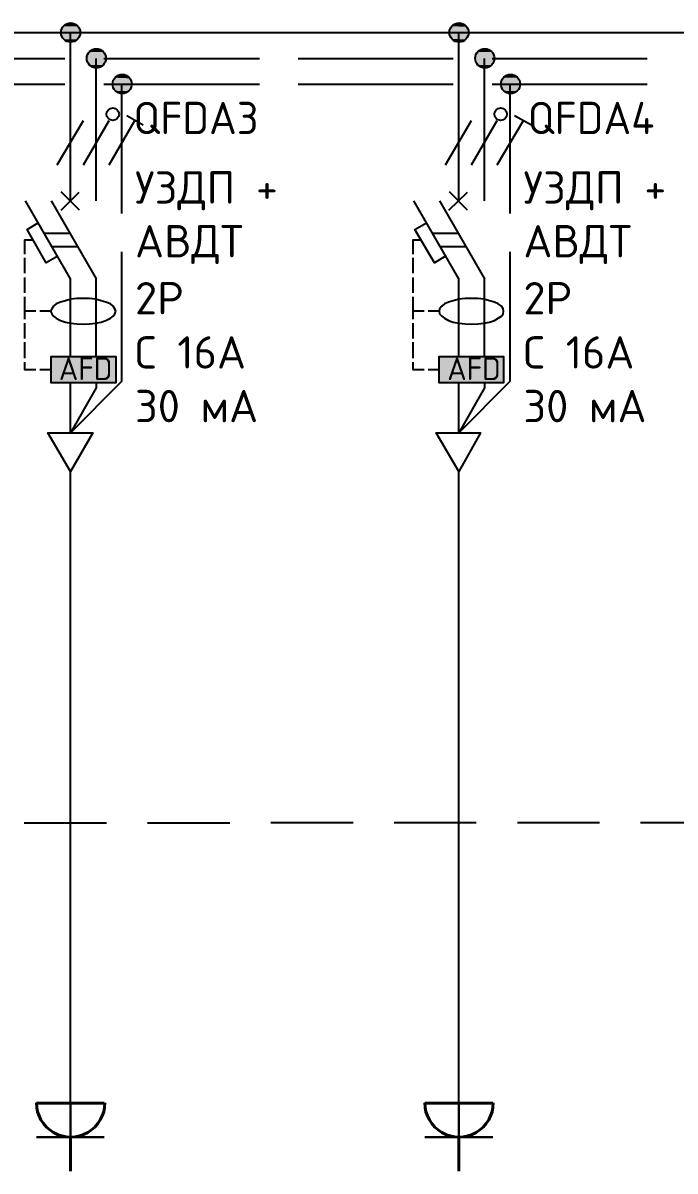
# Model space of a CAD drawing. Header units: millimetres. Extents: x -32 to 417638015, y -35 to 175284279.
# Drawn here: x 416753085 to 416758124, y 175224399 to 175233273 of the extents above; entities that cross this region are included whole.
import ezdxf

# ---------------------------------------------------------------- set-up
doc = ezdxf.new("R2010")
doc.units = ezdxf.units.MM
for name, color, linetype in [('PDF _0', 7, 'Continuous'), ('PDF _4_Однолинейная схема', 7, 'Continuous'), ('PDF _A-HATCH-WALL', 5, 'Continuous'), ('PDF _Текст', 7, 'Continuous'), ('PDF _ЭОМ_Розетки быт', 5, 'Continuous')]:
    doc.layers.add(name, color=color, linetype=linetype)
doc.styles.add('PDF GOST Common', font='GOST_Common.ttf')
doc.styles.add('PDF ISOCPEUR', font='isocpeur.ttf')

msp = doc.modelspace()

# ---------------------------------------------------------------- linework, layer by layer
at = {"layer": 'PDF _0', "lineweight": 25}
for points in [[(416753451.1, 175231896.8), (416753451.1, 175233196.3)], [(416756452.6, 175231896.8), (416756452.6, 175233196.3)], [(416753650.1, 175231896.8), (416753650.1, 175232997.4)], [(416756651.5, 175231896.8), (416756651.5, 175232997.4)], [(416753849.1, 175231799.4), (416753849.1, 175232798.4)], [(416756850.5, 175231799.4), (416756850.5, 175232798.4)], [(416753451.1, 175230694.5), (416753451.1, 175231295.6), (416753104, 175231896.7)], [(416753303, 175231896.8), (416753650.1, 175231295.6)], [(416753523.1, 175231824.8), (416753379.2, 175231968.7)], [(416753379.2, 175231824.8), (416753518.8, 175231964.5)], [(416756452.6, 175230694.5), (416756452.6, 175231295.6), (416756105.4, 175231896.7)], [(416756304.4, 175231896.8), (416756651.5, 175231295.6)], [(416756376.4, 175231824.8), (416756520.3, 175231964.5)], [(416756520.3, 175231824.8), (416756380.6, 175231968.7)], [(416753353.8, 175231469.2), (416753264.9, 175231418.4), (416753116.7, 175231676.6), (416753201.4, 175231727.4)], [(416756351, 175231469.2), (416756266.3, 175231418.4), (416756113.9, 175231676.6), (416756202.8, 175231727.4)], [(416753247.9, 175231647), (416753446.9, 175231647)], [(416756249.4, 175231647), (416756448.3, 175231647)], [(416753307.2, 175231545.4), (416753506.1, 175231545.4)], [(416756304.4, 175231545.4), (416756507.6, 175231545.4)], [(416753451.1, 175230106), (416753849, 175230504), (416753849, 175231503)], [(416756452.6, 175230106), (416756850.5, 175230504), (416756850.5, 175231503)], [(416753650.1, 175230694.5), (416753650.1, 175231295.6)], [(416756651.5, 175230694.5), (416756651.5, 175231295.6)], [(416753650.1, 175230499.7), (416753650.1, 175230453.2), (416753451.1, 175230106), (416753451.1, 175230491.3)], [(416756651.5, 175230499.7), (416756651.5, 175230453.2), (416756452.6, 175230106), (416756452.6, 175230491.3)], [(416753451.1, 175224924.4), (416753451.1, 175229813.7)], [(416756452.6, 175224924.4), (416756452.6, 175229813.7)], [(416755635.5, 175227091.9), (416755000.6, 175227091.9)], [(416756588, 175227091.9), (416755953.1, 175227091.9)], [(416757540.5, 175227091.9), (416756905.6, 175227091.9)], [(416758493.1, 175227091.9), (416757858.1, 175227091.9)], [(416753730.5, 175227087.7), (416753095.5, 175227087.7)], [(416754683, 175227087.7), (416754048, 175227087.7)]]:
    msp.add_lwpolyline(points, dxfattribs=at)
at = {"layer": 'PDF _0', "color": 1, "lineweight": 25}
for points in [[(416753349.5, 175232176.2), (416753552.7, 175232519)], [(416753552.7, 175232176.2), (416753751.7, 175232519)], [(416753751.7, 175232176.2), (416753950.6, 175232519)], [(416753887.2, 175232557.2), (416754014.2, 175232485.2)], [(416756351, 175232176.2), (416756549.9, 175232519)], [(416756549.9, 175232176.2), (416756748.9, 175232519)], [(416756748.9, 175232176.2), (416756952.1, 175232519)], [(416756884.4, 175232557.2), (416757015.6, 175232485.2)], [(416753099.7, 175231486.1), (416753099.7, 175231596.2), (416753163.2, 175231596.2)], [(416756101.2, 175231486.1), (416756101.2, 175231596.2), (416756160.5, 175231596.2)], [(416753099.7, 175231338), (416753099.7, 175231456.5)], [(416756101.2, 175231338), (416756101.2, 175231456.5)], [(416753099.7, 175231185.6), (416753099.7, 175231304.1)], [(416756101.2, 175231185.6), (416756101.2, 175231304.1)], [(416753184.4, 175231045.9), (416753099.8, 175231045.9), (416753099.8, 175231155.9)], [(416756185.9, 175231045.9), (416756101.2, 175231045.9), (416756101.2, 175231155.9)], [(416753099.7, 175230982.4), (416753099.7, 175231045.9)], [(416753298.7, 175231045.9), (416753214.1, 175231045.9)], [(416756101.2, 175230982.4), (416756101.2, 175231045.9)], [(416756300.2, 175231045.9), (416756215.5, 175231045.9)], [(416753099.7, 175230834.2), (416753099.7, 175230952.7)], [(416756101.2, 175230834.2), (416756101.2, 175230952.7)], [(416753099.7, 175230681.8), (416753099.7, 175230804.5)], [(416756101.2, 175230681.8), (416756101.2, 175230804.5)], [(416753184.4, 175230592.9), (416753099.8, 175230592.9), (416753099.8, 175230652.1)], [(416756185.9, 175230592.9), (416756101.2, 175230592.9), (416756101.2, 175230652.1)], [(416753298.7, 175230592.9), (416753214.1, 175230592.9)], [(416756300.2, 175230592.9), (416756215.5, 175230592.9)]]:
    msp.add_lwpolyline(points, dxfattribs=at)
at = {"layer": 'PDF _0', "lineweight": 25}
for points in [[(416753802.5, 175231045.9), (416753794, 175231062.8), (416753781.3, 175231084), (416753760.2, 175231100.9), (416753726.3, 175231113.6), (416753688.2, 175231126.3), (416753645.9, 175231139), (416753599.3, 175231143.2), (416753552.7, 175231143.2), (416753501.9, 175231143.2), (416753455.4, 175231139), (416753413, 175231126.3), (416753374.9, 175231113.6), (416753341.1, 175231100.9), (416753319.9, 175231084), (416753307.2, 175231062.8), (416753298.7, 175231045.9), (416753307.2, 175231024.7), (416753319.9, 175231007.8), (416753341.1, 175230990.8), (416753374.9, 175230973.9), (416753413, 175230961.2), (416753455.4, 175230952.7), (416753501.9, 175230948.5), (416753552.7, 175230944.3), (416753599.3, 175230948.5), (416753645.9, 175230952.7), (416753688.2, 175230961.2), (416753726.3, 175230973.9), (416753760.2, 175230990.8), (416753781.3, 175231007.8), (416753794, 175231024.7)], [(416756799.7, 175231045.9), (416756795.5, 175231062.8), (416756782.8, 175231084), (416756757.4, 175231100.9), (416756727.7, 175231113.6), (416756689.6, 175231126.3), (416756647.3, 175231139), (416756600.7, 175231143.2), (416756549.9, 175231143.2), (416756503.4, 175231143.2), (416756456.8, 175231139), (416756410.3, 175231126.3), (416756372.2, 175231113.6), (416756342.5, 175231100.9), (416756321.4, 175231084), (416756304.4, 175231062.8), (416756300.2, 175231045.9), (416756304.4, 175231024.7), (416756321.4, 175231007.8), (416756342.5, 175230990.8), (416756372.2, 175230973.9), (416756410.3, 175230961.2), (416756456.8, 175230952.7), (416756503.4, 175230948.5), (416756549.9, 175230944.3), (416756600.7, 175230948.5), (416756647.3, 175230952.7), (416756689.6, 175230961.2), (416756727.7, 175230973.9), (416756757.4, 175230990.8), (416756782.8, 175231007.8), (416756795.5, 175231024.7)], [(416753303, 175230694.5), (416753802.5, 175230694.5), (416753802.5, 175230491.3), (416753303, 175230491.3)], [(416753802.5, 175230491.3), (416753303, 175230491.3), (416753303, 175230694.5), (416753802.5, 175230694.5)], [(416756300.2, 175230694.5), (416756799.7, 175230694.5), (416756799.7, 175230491.3), (416756300.2, 175230491.3)], [(416756799.7, 175230491.3), (416756300.2, 175230491.3), (416756300.2, 175230694.5), (416756799.7, 175230694.5)], [(416753451.1, 175229805.5), (416753277.6, 175230106), (416753624.7, 175230106)], [(416756452.6, 175229805.5), (416756279, 175230106), (416756621.9, 175230106)]]:
    msp.add_lwpolyline(points, close=True, dxfattribs=at)
at = {"layer": 'PDF _0', "color": 7, "lineweight": 0, "true_color": 0xffffff}
for points in [[(416753303, 175230694.5), (416753802.5, 175230694.5)], [(416756300.2, 175230694.5), (416756799.7, 175230694.5)]]:
    msp.add_lwpolyline(points, dxfattribs=at)
at = {"layer": 'PDF _0', "lineweight": 25}
for centre in [(416753453.2, 175233198.5), (416756454.7, 175233198.5), (416753652.2, 175232999.6), (416756653.7, 175232999.6), (416753851.2, 175232800.6), (416756852.6, 175232800.6)]:
    msp.add_circle(centre, 74.1, dxfattribs=at)
at = {"layer": 'PDF _0', "color": 1, "lineweight": 25}
for centre in [(416753779.2, 175232567.7), (416756776.4, 175232567.7)]:
    msp.add_circle(centre, 48.7, dxfattribs=at)
at = {"layer": 'PDF _0', "transparency": 33554559}
for points in [[(416753383.4, 175233226), (416753523.1, 175233217.6), (416753379.2, 175233217.6)], [(416753523.1, 175233217.6), (416753379.2, 175233217.6), (416753523.1, 175233213.3)], [(416753379.2, 175233217.6), (416753523.1, 175233213.3), (416753379.2, 175233213.3)], [(416753387.6, 175233238.7), (416753518.9, 175233230.3), (416753383.4, 175233230.3)], [(416753518.9, 175233230.3), (416753383.4, 175233230.3), (416753518.9, 175233226)], [(416753383.4, 175233230.3), (416753518.9, 175233226), (416753383.4, 175233226)], [(416753518.9, 175233226), (416753383.4, 175233226), (416753523.1, 175233217.6)], [(416753391.9, 175233243), (416753514.6, 175233238.7), (416753387.6, 175233238.7)], [(416753514.6, 175233238.7), (416753387.6, 175233238.7), (416753518.9, 175233230.3)], [(416753396.1, 175233247.2), (416753510.4, 175233243), (416753391.9, 175233243)], [(416753510.4, 175233243), (416753391.9, 175233243), (416753514.6, 175233238.7)], [(416753400.3, 175233255.7), (416753506.2, 175233247.2), (416753396.1, 175233247.2)], [(416753506.2, 175233247.2), (416753396.1, 175233247.2), (416753510.4, 175233243)], [(416753408.8, 175233259.9), (416753497.7, 175233255.7), (416753400.3, 175233255.7)], [(416753497.7, 175233255.7), (416753400.3, 175233255.7), (416753506.2, 175233247.2)], [(416753413, 175233264.1), (416753493.5, 175233259.9), (416753408.8, 175233259.9)], [(416753493.5, 175233259.9), (416753408.8, 175233259.9), (416753497.7, 175233255.7)], [(416753421.5, 175233264.1), (416753489.2, 175233264.1), (416753413, 175233264.1)], [(416753489.2, 175233264.1), (416753413, 175233264.1), (416753493.5, 175233259.9)], [(416753425.7, 175233268.4), (416753480.8, 175233264.1), (416753421.5, 175233264.1)], [(416753480.8, 175233264.1), (416753421.5, 175233264.1), (416753489.2, 175233264.1)], [(416753434.2, 175233268.4), (416753472.3, 175233268.4), (416753425.7, 175233268.4)], [(416753472.3, 175233268.4), (416753425.7, 175233268.4), (416753480.8, 175233264.1)], [(416753438.4, 175233272.6), (416753468.1, 175233268.4), (416753434.2, 175233268.4)], [(416753468.1, 175233268.4), (416753434.2, 175233268.4), (416753472.3, 175233268.4)], [(416753455.4, 175233272.6), (416753459.6, 175233272.6), (416753438.4, 175233272.6)], [(416753459.6, 175233272.6), (416753438.4, 175233272.6), (416753468.1, 175233268.4)], [(416756380.6, 175233217.6), (416756524.5, 175233213.3), (416756376.4, 175233213.3)], [(416756384.8, 175233230.3), (416756520.3, 175233226), (416756380.6, 175233226)], [(416756520.3, 175233226), (416756380.6, 175233226), (416756520.3, 175233217.6)], [(416756380.6, 175233226), (416756520.3, 175233217.6), (416756380.6, 175233217.6)], [(416756520.3, 175233217.6), (416756380.6, 175233217.6), (416756524.5, 175233213.3)], [(416756389.1, 175233238.7), (416756516.1, 175233230.3), (416756384.8, 175233230.3)], [(416756516.1, 175233230.3), (416756384.8, 175233230.3), (416756520.3, 175233226)], [(416756393.3, 175233243), (416756511.8, 175233238.7), (416756389.1, 175233238.7)], [(416756511.8, 175233238.7), (416756389.1, 175233238.7), (416756516.1, 175233230.3)], [(416756397.5, 175233247.2), (416756507.6, 175233243), (416756393.3, 175233243)], [(416756507.6, 175233243), (416756393.3, 175233243), (416756511.8, 175233238.7)], [(416756401.8, 175233255.7), (416756503.4, 175233247.2), (416756397.5, 175233247.2)], [(416756503.4, 175233247.2), (416756397.5, 175233247.2), (416756507.6, 175233243)], [(416756406, 175233259.9), (416756499.1, 175233255.7), (416756401.8, 175233255.7)], [(416756499.1, 175233255.7), (416756401.8, 175233255.7), (416756503.4, 175233247.2)], [(416756414.5, 175233264.1), (416756494.9, 175233259.9), (416756406, 175233259.9)], [(416756494.9, 175233259.9), (416756406, 175233259.9), (416756499.1, 175233255.7)], [(416756418.7, 175233264.1), (416756486.4, 175233264.1), (416756414.5, 175233264.1)], [(416756486.4, 175233264.1), (416756414.5, 175233264.1), (416756494.9, 175233259.9)], [(416756427.2, 175233268.4), (416756482.2, 175233264.1), (416756418.7, 175233264.1)], [(416756482.2, 175233264.1), (416756418.7, 175233264.1), (416756486.4, 175233264.1)], [(416756435.6, 175233268.4), (416756473.7, 175233268.4), (416756427.2, 175233268.4)], [(416756473.7, 175233268.4), (416756427.2, 175233268.4), (416756482.2, 175233264.1)], [(416756439.9, 175233272.6), (416756469.5, 175233268.4), (416756435.6, 175233268.4)], [(416756469.5, 175233268.4), (416756435.6, 175233268.4), (416756473.7, 175233268.4)], [(416756452.6, 175233272.6), (416756461, 175233272.6), (416756439.9, 175233272.6)], [(416756461, 175233272.6), (416756439.9, 175233272.6), (416756469.5, 175233268.4)], [(416753379.2, 175233213.3), (416753523.1, 175233204.9), (416753374.9, 175233204.9)], [(416753523.1, 175233204.9), (416753374.9, 175233204.9), (416753527.3, 175233196.4)], [(416753374.9, 175233204.9), (416753527.3, 175233196.4), (416753374.9, 175233196.4)], [(416753527.3, 175233196.4), (416753374.9, 175233196.4), (416753523.1, 175233192.2)], [(416753374.9, 175233196.4), (416753523.1, 175233192.2), (416753374.9, 175233192.2)], [(416753523.1, 175233192.2), (416753374.9, 175233192.2), (416753523.1, 175233183.7)], [(416753374.9, 175233192.2), (416753523.1, 175233183.7), (416753379.2, 175233183.7)], [(416753523.1, 175233213.3), (416753379.2, 175233213.3), (416753523.1, 175233204.9)], [(416753523.1, 175233183.7), (416753379.2, 175233183.7), (416753523.1, 175233175.2)], [(416753379.2, 175233183.7), (416753523.1, 175233175.2), (416753379.2, 175233175.2)], [(416753523.1, 175233175.2), (416753379.2, 175233175.2), (416753518.9, 175233171)], [(416753379.2, 175233175.2), (416753518.9, 175233171), (416753383.4, 175233171)], [(416753518.9, 175233171), (416753383.4, 175233171), (416753518.9, 175233162.5)], [(416753383.4, 175233171), (416753518.9, 175233162.5), (416753383.4, 175233162.5)], [(416753518.9, 175233162.5), (416753383.4, 175233162.5), (416753514.6, 175233158.3)], [(416753383.4, 175233162.5), (416753514.6, 175233158.3), (416753387.6, 175233158.3)], [(416753514.6, 175233158.3), (416753387.6, 175233158.3), (416753510.4, 175233149.8)], [(416753387.6, 175233158.3), (416753510.4, 175233149.8), (416753391.9, 175233149.8)], [(416753510.4, 175233149.8), (416753391.9, 175233149.8), (416753506.2, 175233145.6)], [(416753391.9, 175233149.8), (416753506.2, 175233145.6), (416753396.1, 175233145.6)], [(416753506.2, 175233145.6), (416753396.1, 175233145.6), (416753497.7, 175233141.4)], [(416753396.1, 175233145.6), (416753497.7, 175233141.4), (416753400.3, 175233141.4)], [(416753497.7, 175233141.4), (416753400.3, 175233141.4), (416753493.5, 175233137.1)], [(416753400.3, 175233141.4), (416753493.5, 175233137.1), (416753408.8, 175233137.1)], [(416753493.5, 175233137.1), (416753408.8, 175233137.1), (416753489.2, 175233132.9)], [(416753408.8, 175233137.1), (416753489.2, 175233132.9), (416753413, 175233132.9)], [(416753489.2, 175233132.9), (416753413, 175233132.9), (416753480.8, 175233128.7)], [(416753413, 175233132.9), (416753480.8, 175233128.7), (416753421.5, 175233128.7)], [(416753480.8, 175233128.7), (416753421.5, 175233128.7), (416753472.3, 175233128.7)], [(416753421.5, 175233128.7), (416753472.3, 175233128.7), (416753425.7, 175233128.7)], [(416753472.3, 175233128.7), (416753425.7, 175233128.7), (416753468.1, 175233124.4)], [(416753425.7, 175233128.7), (416753468.1, 175233124.4), (416753434.2, 175233124.4)], [(416756524.5, 175233213.3), (416756376.4, 175233213.3), (416756524.5, 175233204.9)], [(416756376.4, 175233213.3), (416756524.5, 175233204.9), (416756376.4, 175233204.9)], [(416756524.5, 175233204.9), (416756376.4, 175233204.9), (416756524.5, 175233196.4)], [(416756376.4, 175233204.9), (416756524.5, 175233196.4), (416756376.4, 175233196.4)], [(416756524.5, 175233196.4), (416756376.4, 175233196.4), (416756524.5, 175233192.2)], [(416756376.4, 175233196.4), (416756524.5, 175233192.2), (416756376.4, 175233192.2)], [(416756524.5, 175233192.2), (416756376.4, 175233192.2), (416756524.5, 175233183.7)], [(416756376.4, 175233192.2), (416756524.5, 175233183.7), (416756376.4, 175233183.7)], [(416756524.5, 175233183.7), (416756376.4, 175233183.7), (416756520.3, 175233175.2)], [(416756376.4, 175233183.7), (416756520.3, 175233175.2), (416756380.6, 175233175.2)], [(416756520.3, 175233175.2), (416756380.6, 175233175.2), (416756520.3, 175233171)], [(416756380.6, 175233175.2), (416756520.3, 175233171), (416756380.6, 175233171)], [(416756520.3, 175233171), (416756380.6, 175233171), (416756516.1, 175233162.5)], [(416756380.6, 175233171), (416756516.1, 175233162.5), (416756384.8, 175233162.5)], [(416756516.1, 175233162.5), (416756384.8, 175233162.5), (416756511.8, 175233158.3)], [(416756384.8, 175233162.5), (416756511.8, 175233158.3), (416756389.1, 175233158.3)], [(416756511.8, 175233158.3), (416756389.1, 175233158.3), (416756507.6, 175233149.8)], [(416756389.1, 175233158.3), (416756507.6, 175233149.8), (416756393.3, 175233149.8)], [(416756507.6, 175233149.8), (416756393.3, 175233149.8), (416756503.4, 175233145.6)], [(416756393.3, 175233149.8), (416756503.4, 175233145.6), (416756397.5, 175233145.6)], [(416756503.4, 175233145.6), (416756397.5, 175233145.6), (416756499.1, 175233141.4)], [(416756397.5, 175233145.6), (416756499.1, 175233141.4), (416756401.8, 175233141.4)], [(416756499.1, 175233141.4), (416756401.8, 175233141.4), (416756494.9, 175233137.1)], [(416756401.8, 175233141.4), (416756494.9, 175233137.1), (416756406, 175233137.1)], [(416756494.9, 175233137.1), (416756406, 175233137.1), (416756486.4, 175233132.9)], [(416756406, 175233137.1), (416756486.4, 175233132.9), (416756414.5, 175233132.9)], [(416756486.4, 175233132.9), (416756414.5, 175233132.9), (416756482.2, 175233128.7)], [(416756414.5, 175233132.9), (416756482.2, 175233128.7), (416756418.7, 175233128.7)], [(416756482.2, 175233128.7), (416756418.7, 175233128.7), (416756473.7, 175233128.7)], [(416756418.7, 175233128.7), (416756473.7, 175233128.7), (416756427.2, 175233128.7)], [(416756473.7, 175233128.7), (416756427.2, 175233128.7), (416756469.5, 175233124.4)], [(416756427.2, 175233128.7), (416756469.5, 175233124.4), (416756435.6, 175233124.4)], [(416753434.2, 175233124.4), (416753438.4, 175233124.4), (416753459.6, 175233124.4)], [(416753434.2, 175233124.4), (416753468.1, 175233124.4), (416753459.6, 175233124.4)], [(416753438.4, 175233124.4), (416753459.6, 175233124.4), (416753455.4, 175233124.4)], [(416756435.6, 175233124.4), (416756439.9, 175233124.4), (416756461, 175233124.4)], [(416756435.6, 175233124.4), (416756469.5, 175233124.4), (416756461, 175233124.4)], [(416756439.9, 175233124.4), (416756461, 175233124.4), (416756452.6, 175233124.4)]]:
    msp.add_solid(points, dxfattribs=at)
at = {"layer": 'PDF _0', "color": 7, "true_color": 0xffffff, "transparency": 33554559}
for points in [[(416753303, 175230491.3), (416753802.5, 175230491.3), (416753303, 175230694.5)], [(416753802.5, 175230491.3), (416753303, 175230694.5), (416753802.5, 175230694.5)], [(416756300.2, 175230491.3), (416756799.7, 175230491.3), (416756300.2, 175230694.5)], [(416756799.7, 175230491.3), (416756300.2, 175230694.5), (416756799.7, 175230694.5)]]:
    msp.add_solid(points, dxfattribs=at)
at = {"layer": 'PDF _4_Однолинейная схема', "lineweight": 25}
for points in [[(416769995.1, 175233196.4), (416746124.1, 175233196.4)], [(416752210.7, 175232997.4), (416753408.7, 175232997.4)], [(416753709.4, 175232997.4), (416754911.6, 175232997.4)], [(416755212.2, 175232997.4), (416756410.2, 175232997.4)], [(416756710.8, 175232997.4), (416757908.8, 175232997.4)], [(416752210.7, 175232798.5), (416753408.7, 175232798.5)], [(416753709.4, 175232798.5), (416754911.6, 175232798.5)], [(416755212.2, 175232798.5), (416756410.2, 175232798.5)], [(416756710.8, 175232798.5), (416757908.8, 175232798.5)]]:
    msp.add_lwpolyline(points, dxfattribs=at)
at = {"layer": 'PDF _A-HATCH-WALL', "color": 7, "transparency": 33554559}
for points in [[(416753586.6, 175233039.8), (416753717.8, 175233031.3), (416753582.4, 175233031.3)], [(416753590.8, 175233044), (416753713.6, 175233039.8), (416753586.6, 175233039.8)], [(416753713.6, 175233039.8), (416753586.6, 175233039.8), (416753717.8, 175233031.3)], [(416753595.1, 175233048.2), (416753709.4, 175233044), (416753590.8, 175233044)], [(416753709.4, 175233044), (416753590.8, 175233044), (416753713.6, 175233039.8)], [(416753603.5, 175233052.5), (416753705.1, 175233048.2), (416753595.1, 175233048.2)], [(416753705.1, 175233048.2), (416753595.1, 175233048.2), (416753709.4, 175233044)], [(416753607.8, 175233056.7), (416753700.9, 175233052.5), (416753603.5, 175233052.5)], [(416753700.9, 175233052.5), (416753603.5, 175233052.5), (416753705.1, 175233048.2)], [(416753612, 175233060.9), (416753692.4, 175233056.7), (416753607.8, 175233056.7)], [(416753692.4, 175233056.7), (416753607.8, 175233056.7), (416753700.9, 175233052.5)], [(416753620.5, 175233065.2), (416753688.2, 175233060.9), (416753612, 175233060.9)], [(416753688.2, 175233060.9), (416753612, 175233060.9), (416753692.4, 175233056.7)], [(416753624.7, 175233069.4), (416753684, 175233065.2), (416753620.5, 175233065.2)], [(416753684, 175233065.2), (416753620.5, 175233065.2), (416753688.2, 175233060.9)], [(416753633.2, 175233069.4), (416753675.5, 175233069.4), (416753624.7, 175233069.4)], [(416753675.5, 175233069.4), (416753624.7, 175233069.4), (416753684, 175233065.2)], [(416753641.6, 175233073.6), (416753667, 175233069.4), (416753633.2, 175233069.4)], [(416753667, 175233069.4), (416753633.2, 175233069.4), (416753675.5, 175233069.4)], [(416753654.3, 175233073.6), (416753658.6, 175233073.6), (416753641.6, 175233073.6)], [(416753658.6, 175233073.6), (416753641.6, 175233073.6), (416753667, 175233069.4)], [(416756588, 175233039.8), (416756715, 175233031.3), (416756583.8, 175233031.3)], [(416756592.3, 175233044), (416756715, 175233039.8), (416756588, 175233039.8)], [(416756715, 175233039.8), (416756588, 175233039.8), (416756715, 175233031.3)], [(416756596.5, 175233048.2), (416756710.8, 175233044), (416756592.3, 175233044)], [(416756710.8, 175233044), (416756592.3, 175233044), (416756715, 175233039.8)], [(416756600.7, 175233052.5), (416756706.6, 175233048.2), (416756596.5, 175233048.2)], [(416756706.6, 175233048.2), (416756596.5, 175233048.2), (416756710.8, 175233044)], [(416756609.2, 175233056.7), (416756698.1, 175233052.5), (416756600.7, 175233052.5)], [(416756698.1, 175233052.5), (416756600.7, 175233052.5), (416756706.6, 175233048.2)], [(416756613.4, 175233060.9), (416756693.9, 175233056.7), (416756609.2, 175233056.7)], [(416756693.9, 175233056.7), (416756609.2, 175233056.7), (416756698.1, 175233052.5)], [(416756621.9, 175233065.2), (416756685.4, 175233060.9), (416756613.4, 175233060.9)], [(416756685.4, 175233060.9), (416756613.4, 175233060.9), (416756693.9, 175233056.7)], [(416756626.1, 175233069.4), (416756681.2, 175233065.2), (416756621.9, 175233065.2)], [(416756681.2, 175233065.2), (416756621.9, 175233065.2), (416756685.4, 175233060.9)], [(416756634.6, 175233069.4), (416756672.7, 175233069.4), (416756626.1, 175233069.4)], [(416756672.7, 175233069.4), (416756626.1, 175233069.4), (416756681.2, 175233065.2)], [(416756638.8, 175233073.6), (416756668.5, 175233069.4), (416756634.6, 175233069.4)], [(416756668.5, 175233069.4), (416756634.6, 175233069.4), (416756672.7, 175233069.4)], [(416756655.8, 175233073.6), (416756660, 175233073.6), (416756638.8, 175233073.6)], [(416756660, 175233073.6), (416756638.8, 175233073.6), (416756668.5, 175233069.4)], [(416753582.4, 175233027.1), (416753722.1, 175233018.6), (416753578.1, 175233018.6)], [(416753722.1, 175233018.6), (416753578.1, 175233018.6), (416753726.3, 175233010.1)], [(416753578.1, 175233018.6), (416753726.3, 175233010.1), (416753578.1, 175233010.1)], [(416753726.3, 175233010.1), (416753578.1, 175233010.1), (416753726.3, 175233005.9)], [(416753578.1, 175233010.1), (416753726.3, 175233005.9), (416753578.1, 175233005.9)], [(416753726.3, 175233005.9), (416753578.1, 175233005.9), (416753726.3, 175232997.4)], [(416753578.1, 175233005.9), (416753726.3, 175232997.4), (416753578.1, 175232997.4)], [(416753726.3, 175232997.4), (416753578.1, 175232997.4), (416753726.3, 175232989)], [(416753578.1, 175232997.4), (416753726.3, 175232989), (416753578.1, 175232989)], [(416753726.3, 175232989), (416753578.1, 175232989), (416753726.3, 175232984.7)], [(416753578.1, 175232989), (416753726.3, 175232984.7), (416753578.1, 175232984.7)], [(416753726.3, 175232984.7), (416753578.1, 175232984.7), (416753722.1, 175232976.3)], [(416753578.1, 175232984.7), (416753722.1, 175232976.3), (416753578.1, 175232976.3)], [(416753722.1, 175232976.3), (416753578.1, 175232976.3), (416753722.1, 175232967.8)], [(416753578.1, 175232976.3), (416753722.1, 175232967.8), (416753582.4, 175232967.8)], [(416753717.8, 175233031.3), (416753582.4, 175233031.3), (416753722.1, 175233027.1)], [(416753582.4, 175233031.3), (416753722.1, 175233027.1), (416753582.4, 175233027.1)], [(416753722.1, 175233027.1), (416753582.4, 175233027.1), (416753722.1, 175233018.6)], [(416753722.1, 175232967.8), (416753582.4, 175232967.8), (416753717.8, 175232963.6)], [(416753582.4, 175232967.8), (416753717.8, 175232963.6), (416753582.4, 175232963.6)], [(416753717.8, 175232963.6), (416753582.4, 175232963.6), (416753713.6, 175232955.1)], [(416753582.4, 175232963.6), (416753713.6, 175232955.1), (416753586.6, 175232955.1)], [(416753713.6, 175232955.1), (416753586.6, 175232955.1), (416753709.4, 175232950.9)], [(416753586.6, 175232955.1), (416753709.4, 175232950.9), (416753590.8, 175232950.9)], [(416753709.4, 175232950.9), (416753590.8, 175232950.9), (416753705.1, 175232946.6)], [(416753590.8, 175232950.9), (416753705.1, 175232946.6), (416753595.1, 175232946.6)], [(416756579.6, 175233018.6), (416756723.5, 175233010.1), (416756575.3, 175233010.1)], [(416756723.5, 175233010.1), (416756575.3, 175233010.1), (416756723.5, 175233005.9)], [(416756575.3, 175233010.1), (416756723.5, 175233005.9), (416756575.3, 175233005.9)], [(416756723.5, 175233005.9), (416756575.3, 175233005.9), (416756727.7, 175232997.4)], [(416756575.3, 175233005.9), (416756727.7, 175232997.4), (416756575.3, 175232997.4)], [(416756727.7, 175232997.4), (416756575.3, 175232997.4), (416756723.5, 175232989)], [(416756575.3, 175232997.4), (416756723.5, 175232989), (416756575.3, 175232989)], [(416756723.5, 175232989), (416756575.3, 175232989), (416756723.5, 175232984.7)], [(416756575.3, 175232989), (416756723.5, 175232984.7), (416756575.3, 175232984.7)], [(416756723.5, 175232984.7), (416756575.3, 175232984.7), (416756723.5, 175232976.3)], [(416756575.3, 175232984.7), (416756723.5, 175232976.3), (416756579.6, 175232976.3)], [(416756583.8, 175233031.3), (416756719.3, 175233027.1), (416756579.6, 175233027.1)], [(416756719.3, 175233027.1), (416756579.6, 175233027.1), (416756723.5, 175233018.6)], [(416756579.6, 175233027.1), (416756723.5, 175233018.6), (416756579.6, 175233018.6)], [(416756723.5, 175233018.6), (416756579.6, 175233018.6), (416756723.5, 175233010.1)], [(416756723.5, 175232976.3), (416756579.6, 175232976.3), (416756719.3, 175232967.8)], [(416756579.6, 175232976.3), (416756719.3, 175232967.8), (416756579.6, 175232967.8)], [(416756719.3, 175232967.8), (416756579.6, 175232967.8), (416756715, 175232963.6)], [(416756579.6, 175232967.8), (416756715, 175232963.6), (416756583.8, 175232963.6)], [(416756715, 175233031.3), (416756583.8, 175233031.3), (416756719.3, 175233027.1)], [(416756715, 175232963.6), (416756583.8, 175232963.6), (416756715, 175232955.1)], [(416756583.8, 175232963.6), (416756715, 175232955.1), (416756588, 175232955.1)], [(416756715, 175232955.1), (416756588, 175232955.1), (416756710.8, 175232950.9)], [(416756588, 175232955.1), (416756710.8, 175232950.9), (416756592.3, 175232950.9)], [(416756710.8, 175232950.9), (416756592.3, 175232950.9), (416756706.6, 175232946.6)], [(416756592.3, 175232950.9), (416756706.6, 175232946.6), (416756596.5, 175232946.6)], [(416753705.1, 175232946.6), (416753595.1, 175232946.6), (416753700.9, 175232942.4)], [(416753595.1, 175232946.6), (416753700.9, 175232942.4), (416753603.5, 175232942.4)], [(416753700.9, 175232942.4), (416753603.5, 175232942.4), (416753692.4, 175232938.2)], [(416753603.5, 175232942.4), (416753692.4, 175232938.2), (416753607.8, 175232938.2)], [(416753692.4, 175232938.2), (416753607.8, 175232938.2), (416753688.2, 175232933.9)], [(416753607.8, 175232938.2), (416753688.2, 175232933.9), (416753612, 175232933.9)], [(416753688.2, 175232933.9), (416753612, 175232933.9), (416753684, 175232929.7)], [(416753612, 175232933.9), (416753684, 175232929.7), (416753620.5, 175232929.7)], [(416753684, 175232929.7), (416753620.5, 175232929.7), (416753675.5, 175232925.5)], [(416753620.5, 175232929.7), (416753675.5, 175232925.5), (416753624.7, 175232925.5)], [(416753675.5, 175232925.5), (416753624.7, 175232925.5), (416753667, 175232925.5)], [(416753624.7, 175232925.5), (416753667, 175232925.5), (416753633.2, 175232925.5)], [(416753633.2, 175232925.5), (416753641.6, 175232921.2), (416753658.6, 175232921.2)], [(416753633.2, 175232925.5), (416753667, 175232925.5), (416753658.6, 175232921.2)], [(416753641.6, 175232921.2), (416753658.6, 175232921.2), (416753654.3, 175232921.2)], [(416753815.2, 175232862), (416753895.6, 175232857.7), (416753806.7, 175232857.7)], [(416753819.4, 175232866.2), (416753887.2, 175232862), (416753815.2, 175232862)], [(416753887.2, 175232862), (416753815.2, 175232862), (416753895.6, 175232857.7)], [(416753827.9, 175232870.4), (416753882.9, 175232866.2), (416753819.4, 175232866.2)], [(416753882.9, 175232866.2), (416753819.4, 175232866.2), (416753887.2, 175232862)], [(416753836.4, 175232870.4), (416753874.5, 175232870.4), (416753827.9, 175232870.4)], [(416753874.5, 175232870.4), (416753827.9, 175232870.4), (416753882.9, 175232866.2)], [(416753840.6, 175232870.4), (416753870.2, 175232870.4), (416753836.4, 175232870.4)], [(416753870.2, 175232870.4), (416753836.4, 175232870.4), (416753874.5, 175232870.4)], [(416753853.3, 175232870.4), (416753857.5, 175232870.4), (416753840.6, 175232870.4)], [(416753857.5, 175232870.4), (416753840.6, 175232870.4), (416753870.2, 175232870.4)], [(416756706.6, 175232946.6), (416756596.5, 175232946.6), (416756698.1, 175232942.4)], [(416756596.5, 175232946.6), (416756698.1, 175232942.4), (416756600.7, 175232942.4)], [(416756698.1, 175232942.4), (416756600.7, 175232942.4), (416756693.9, 175232938.2)], [(416756600.7, 175232942.4), (416756693.9, 175232938.2), (416756609.2, 175232938.2)], [(416756693.9, 175232938.2), (416756609.2, 175232938.2), (416756685.4, 175232933.9)], [(416756609.2, 175232938.2), (416756685.4, 175232933.9), (416756613.4, 175232933.9)], [(416756685.4, 175232933.9), (416756613.4, 175232933.9), (416756681.2, 175232929.7)], [(416756613.4, 175232933.9), (416756681.2, 175232929.7), (416756621.9, 175232929.7)], [(416756681.2, 175232929.7), (416756621.9, 175232929.7), (416756672.7, 175232925.5)], [(416756621.9, 175232929.7), (416756672.7, 175232925.5), (416756626.1, 175232925.5)], [(416756672.7, 175232925.5), (416756626.1, 175232925.5), (416756668.5, 175232925.5)], [(416756626.1, 175232925.5), (416756668.5, 175232925.5), (416756634.6, 175232925.5)], [(416756634.6, 175232925.5), (416756638.8, 175232921.2), (416756660, 175232921.2)], [(416756634.6, 175232925.5), (416756668.5, 175232925.5), (416756660, 175232921.2)], [(416756638.8, 175232921.2), (416756660, 175232921.2), (416756655.8, 175232921.2)], [(416756812.4, 175232862), (416756892.8, 175232857.7), (416756808.2, 175232857.7)], [(416756820.9, 175232866.2), (416756888.6, 175232862), (416756812.4, 175232862)], [(416756888.6, 175232862), (416756812.4, 175232862), (416756892.8, 175232857.7)], [(416756825.1, 175232870.4), (416756880.1, 175232866.2), (416756820.9, 175232866.2)], [(416756880.1, 175232866.2), (416756820.9, 175232866.2), (416756888.6, 175232862)], [(416756833.6, 175232870.4), (416756875.9, 175232870.4), (416756825.1, 175232870.4)], [(416756875.9, 175232870.4), (416756825.1, 175232870.4), (416756880.1, 175232866.2)], [(416756842, 175232870.4), (416756867.4, 175232870.4), (416756833.6, 175232870.4)], [(416756867.4, 175232870.4), (416756833.6, 175232870.4), (416756875.9, 175232870.4)], [(416756854.7, 175232870.4), (416756859, 175232870.4), (416756842, 175232870.4)], [(416756859, 175232870.4), (416756842, 175232870.4), (416756867.4, 175232870.4)], [(416753781.3, 175232823.9), (416753921, 175232819.6), (416753777.1, 175232819.6)], [(416753921, 175232819.6), (416753777.1, 175232819.6), (416753925.3, 175232811.2)], [(416753777.1, 175232819.6), (416753925.3, 175232811.2), (416753777.1, 175232811.2)], [(416753925.3, 175232811.2), (416753777.1, 175232811.2), (416753925.3, 175232802.7)], [(416753777.1, 175232811.2), (416753925.3, 175232802.7), (416753777.1, 175232802.7)], [(416753925.3, 175232802.7), (416753777.1, 175232802.7), (416753925.3, 175232798.5)], [(416753777.1, 175232802.7), (416753925.3, 175232798.5), (416753777.1, 175232798.5)], [(416753925.3, 175232798.5), (416753777.1, 175232798.5), (416753925.3, 175232790)], [(416753777.1, 175232798.5), (416753925.3, 175232790), (416753777.1, 175232790)], [(416753925.3, 175232790), (416753777.1, 175232790), (416753925.3, 175232781.5)], [(416753777.1, 175232790), (416753925.3, 175232781.5), (416753777.1, 175232781.5)], [(416753925.3, 175232781.5), (416753777.1, 175232781.5), (416753921, 175232777.3)], [(416753777.1, 175232781.5), (416753921, 175232777.3), (416753777.1, 175232777.3)], [(416753921, 175232777.3), (416753777.1, 175232777.3), (416753921, 175232768.8)], [(416753777.1, 175232777.3), (416753921, 175232768.8), (416753781.3, 175232768.8)], [(416753785.6, 175232832.3), (416753921, 175232823.9), (416753781.3, 175232823.9)], [(416753921, 175232823.9), (416753781.3, 175232823.9), (416753921, 175232819.6)], [(416753789.8, 175232836.6), (416753916.8, 175232832.3), (416753785.6, 175232832.3)], [(416753916.8, 175232832.3), (416753785.6, 175232832.3), (416753921, 175232823.9)], [(416753798.3, 175232849.3), (416753908.3, 175232845), (416753789.8, 175232845)], [(416753908.3, 175232845), (416753789.8, 175232845), (416753912.6, 175232836.6)], [(416753789.8, 175232845), (416753912.6, 175232836.6), (416753789.8, 175232836.6)], [(416753912.6, 175232836.6), (416753789.8, 175232836.6), (416753916.8, 175232832.3)], [(416753802.5, 175232853.5), (416753904.1, 175232849.3), (416753798.3, 175232849.3)], [(416753904.1, 175232849.3), (416753798.3, 175232849.3), (416753908.3, 175232845)], [(416753806.7, 175232857.7), (416753899.9, 175232853.5), (416753802.5, 175232853.5)], [(416753899.9, 175232853.5), (416753802.5, 175232853.5), (416753904.1, 175232849.3)], [(416753895.6, 175232857.7), (416753806.7, 175232857.7), (416753899.9, 175232853.5)], [(416756778.5, 175232811.2), (416756926.7, 175232802.7), (416756774.3, 175232802.7)], [(416756926.7, 175232802.7), (416756774.3, 175232802.7), (416756926.7, 175232798.5)], [(416756774.3, 175232802.7), (416756926.7, 175232798.5), (416756774.3, 175232798.5)], [(416756926.7, 175232798.5), (416756774.3, 175232798.5), (416756926.7, 175232790)], [(416756774.3, 175232798.5), (416756926.7, 175232790), (416756774.3, 175232790)], [(416756926.7, 175232790), (416756774.3, 175232790), (416756922.5, 175232781.5)], [(416756774.3, 175232790), (416756922.5, 175232781.5), (416756778.5, 175232781.5)], [(416756782.8, 175232823.9), (416756922.5, 175232819.6), (416756778.5, 175232819.6)], [(416756922.5, 175232819.6), (416756778.5, 175232819.6), (416756922.5, 175232811.2)], [(416756778.5, 175232819.6), (416756922.5, 175232811.2), (416756778.5, 175232811.2)], [(416756922.5, 175232811.2), (416756778.5, 175232811.2), (416756926.7, 175232802.7)], [(416756922.5, 175232781.5), (416756778.5, 175232781.5), (416756922.5, 175232777.3)], [(416756778.5, 175232781.5), (416756922.5, 175232777.3), (416756778.5, 175232777.3)], [(416756922.5, 175232777.3), (416756778.5, 175232777.3), (416756918.2, 175232768.8)], [(416756778.5, 175232777.3), (416756918.2, 175232768.8), (416756782.8, 175232768.8)], [(416756787, 175232836.6), (416756918.2, 175232832.3), (416756782.8, 175232832.3)], [(416756918.2, 175232832.3), (416756782.8, 175232832.3), (416756918.2, 175232823.9)], [(416756782.8, 175232832.3), (416756918.2, 175232823.9), (416756782.8, 175232823.9)], [(416756918.2, 175232823.9), (416756782.8, 175232823.9), (416756922.5, 175232819.6)], [(416756791.2, 175232845), (416756914, 175232836.6), (416756787, 175232836.6)], [(416756914, 175232836.6), (416756787, 175232836.6), (416756918.2, 175232832.3)], [(416756795.5, 175232849.3), (416756909.8, 175232845), (416756791.2, 175232845)], [(416756909.8, 175232845), (416756791.2, 175232845), (416756914, 175232836.6)], [(416756799.7, 175232853.5), (416756905.5, 175232849.3), (416756795.5, 175232849.3)], [(416756905.5, 175232849.3), (416756795.5, 175232849.3), (416756909.8, 175232845)], [(416756808.2, 175232857.7), (416756901.3, 175232853.5), (416756799.7, 175232853.5)], [(416756901.3, 175232853.5), (416756799.7, 175232853.5), (416756905.5, 175232849.3)], [(416756892.8, 175232857.7), (416756808.2, 175232857.7), (416756901.3, 175232853.5)], [(416753921, 175232768.8), (416753781.3, 175232768.8), (416753916.8, 175232764.6)], [(416753781.3, 175232768.8), (416753916.8, 175232764.6), (416753785.6, 175232764.6)], [(416753916.8, 175232764.6), (416753785.6, 175232764.6), (416753912.6, 175232756.1)], [(416753785.6, 175232764.6), (416753912.6, 175232756.1), (416753789.8, 175232756.1)], [(416753912.6, 175232756.1), (416753789.8, 175232756.1), (416753908.3, 175232751.9)], [(416753789.8, 175232756.1), (416753908.3, 175232751.9), (416753789.8, 175232751.9)], [(416753908.3, 175232751.9), (416753789.8, 175232751.9), (416753904.1, 175232747.7)], [(416753789.8, 175232751.9), (416753904.1, 175232747.7), (416753798.3, 175232747.7)], [(416753904.1, 175232747.7), (416753798.3, 175232747.7), (416753899.9, 175232739.2)], [(416753798.3, 175232747.7), (416753899.9, 175232739.2), (416753802.5, 175232739.2)], [(416753899.9, 175232739.2), (416753802.5, 175232739.2), (416753895.6, 175232735)], [(416753802.5, 175232739.2), (416753895.6, 175232735), (416753806.7, 175232735)], [(416753895.6, 175232735), (416753806.7, 175232735), (416753887.2, 175232730.7)], [(416753806.7, 175232735), (416753887.2, 175232730.7), (416753815.2, 175232730.7)], [(416753887.2, 175232730.7), (416753815.2, 175232730.7), (416753882.9, 175232730.7)], [(416753815.2, 175232730.7), (416753882.9, 175232730.7), (416753819.4, 175232730.7)], [(416753882.9, 175232730.7), (416753819.4, 175232730.7), (416753874.5, 175232726.5)], [(416753819.4, 175232730.7), (416753874.5, 175232726.5), (416753827.9, 175232726.5)], [(416753874.5, 175232726.5), (416753827.9, 175232726.5), (416753870.2, 175232726.5)], [(416753827.9, 175232726.5), (416753870.2, 175232726.5), (416753836.4, 175232726.5)], [(416753836.4, 175232726.5), (416753840.6, 175232722.3), (416753857.5, 175232722.3)], [(416753836.4, 175232726.5), (416753870.2, 175232726.5), (416753857.5, 175232722.3)], [(416753840.6, 175232722.3), (416753857.5, 175232722.3), (416753853.3, 175232722.3)], [(416756918.2, 175232768.8), (416756782.8, 175232768.8), (416756918.2, 175232764.6)], [(416756782.8, 175232768.8), (416756918.2, 175232764.6), (416756782.8, 175232764.6)], [(416756918.2, 175232764.6), (416756782.8, 175232764.6), (416756914, 175232756.1)], [(416756782.8, 175232764.6), (416756914, 175232756.1), (416756787, 175232756.1)], [(416756914, 175232756.1), (416756787, 175232756.1), (416756909.8, 175232751.9)], [(416756787, 175232756.1), (416756909.8, 175232751.9), (416756791.2, 175232751.9)], [(416756909.8, 175232751.9), (416756791.2, 175232751.9), (416756905.5, 175232747.7)], [(416756791.2, 175232751.9), (416756905.5, 175232747.7), (416756795.5, 175232747.7)], [(416756905.5, 175232747.7), (416756795.5, 175232747.7), (416756901.3, 175232739.2)], [(416756795.5, 175232747.7), (416756901.3, 175232739.2), (416756799.7, 175232739.2)], [(416756901.3, 175232739.2), (416756799.7, 175232739.2), (416756892.8, 175232735)], [(416756799.7, 175232739.2), (416756892.8, 175232735), (416756808.2, 175232735)], [(416756892.8, 175232735), (416756808.2, 175232735), (416756888.6, 175232730.7)], [(416756808.2, 175232735), (416756888.6, 175232730.7), (416756812.4, 175232730.7)], [(416756888.6, 175232730.7), (416756812.4, 175232730.7), (416756880.1, 175232730.7)], [(416756812.4, 175232730.7), (416756880.1, 175232730.7), (416756820.9, 175232730.7)], [(416756880.1, 175232730.7), (416756820.9, 175232730.7), (416756875.9, 175232726.5)], [(416756820.9, 175232730.7), (416756875.9, 175232726.5), (416756825.1, 175232726.5)], [(416756875.9, 175232726.5), (416756825.1, 175232726.5), (416756867.4, 175232726.5)], [(416756825.1, 175232726.5), (416756867.4, 175232726.5), (416756833.6, 175232726.5)], [(416756833.6, 175232726.5), (416756842, 175232722.3), (416756859, 175232722.3)], [(416756833.6, 175232726.5), (416756867.4, 175232726.5), (416756859, 175232722.3)], [(416756842, 175232722.3), (416756859, 175232722.3), (416756854.7, 175232722.3)]]:
    msp.add_solid(points, dxfattribs=at)
at = {"layer": 'PDF _ЭОМ_Розетки быт', "lineweight": 40}
for points in [[(416753713.6, 175224924.4), (416753188.7, 175224924.4)], [(416756715, 175224924.4), (416756190.1, 175224924.4)], [(416753451.1, 175224661.9), (416753451.1, 175224399.5)], [(416756452.6, 175224661.9), (416756452.6, 175224399.5)]]:
    msp.add_lwpolyline(points, dxfattribs=at)
at = {"layer": 'PDF _ЭОМ_Розетки быт', "lineweight": 30}
for points in [[(416753451.1, 175224924.4), (416753451.1, 175224662)], [(416756452.6, 175224924.4), (416756452.6, 175224662)], [(416753713.6, 175224661.9), (416753188.7, 175224661.9)], [(416756715, 175224661.9), (416756190.1, 175224661.9)]]:
    msp.add_lwpolyline(points, dxfattribs=at)
at = {"layer": 'PDF _ЭОМ_Розетки быт', "lineweight": 40}
for centre in [(416753453.2, 175224926.5), (416756454.7, 175224926.5)]:
    msp.add_arc(centre, 264.6, 179.99976, 0.00024, dxfattribs=at)

# ---------------------------------------------------------------- texts
at = {"layer": 'PDF _Текст', "attachment_point": 4}
for s, insert, char_height, style in [('QFDA3', (416753938, 175232537.9), 250.01, 'PDF GOST Common'), ('QFDA4', (416756986, 175232537.9), 250.01, 'PDF GOST Common'), ('УЗДП +', (416753950.7, 175231975), 250.01, 'PDF ISOCPEUR'), ('УЗДП +', (416756952.1, 175231975), 250.01, 'PDF ISOCPEUR'), ('АВДТ', (416753950.7, 175231560.1), 250.01, 'PDF ISOCPEUR'), ('АВДТ', (416756952.1, 175231560.1), 250.01, 'PDF ISOCPEUR'), ('2Р', (416753950.7, 175231145.3), 250.01, 'PDF ISOCPEUR'), ('2Р', (416756952.1, 175231145.3), 250.01, 'PDF ISOCPEUR'), ('С 16А', (416753950.7, 175230726.2), 250.01, 'PDF ISOCPEUR'), ('С 16А', (416756952.1, 175230726.2), 250.01, 'PDF ISOCPEUR'), ('AFD', (416753362.2, 175230600.1), 175.01, 'PDF GOST Common'), ('AFD', (416756363.7, 175230600.1), 175.01, 'PDF GOST Common'), ('30 мА', (416753950.7, 175230311.3), 250.01, 'PDF ISOCPEUR'), ('30 мА', (416756952.1, 175230311.3), 250.01, 'PDF ISOCPEUR')]:
    msp.add_mtext(s, dxfattribs=dict(at, insert=insert, char_height=char_height, style=style))

doc.saveas('drawing.dxf')
